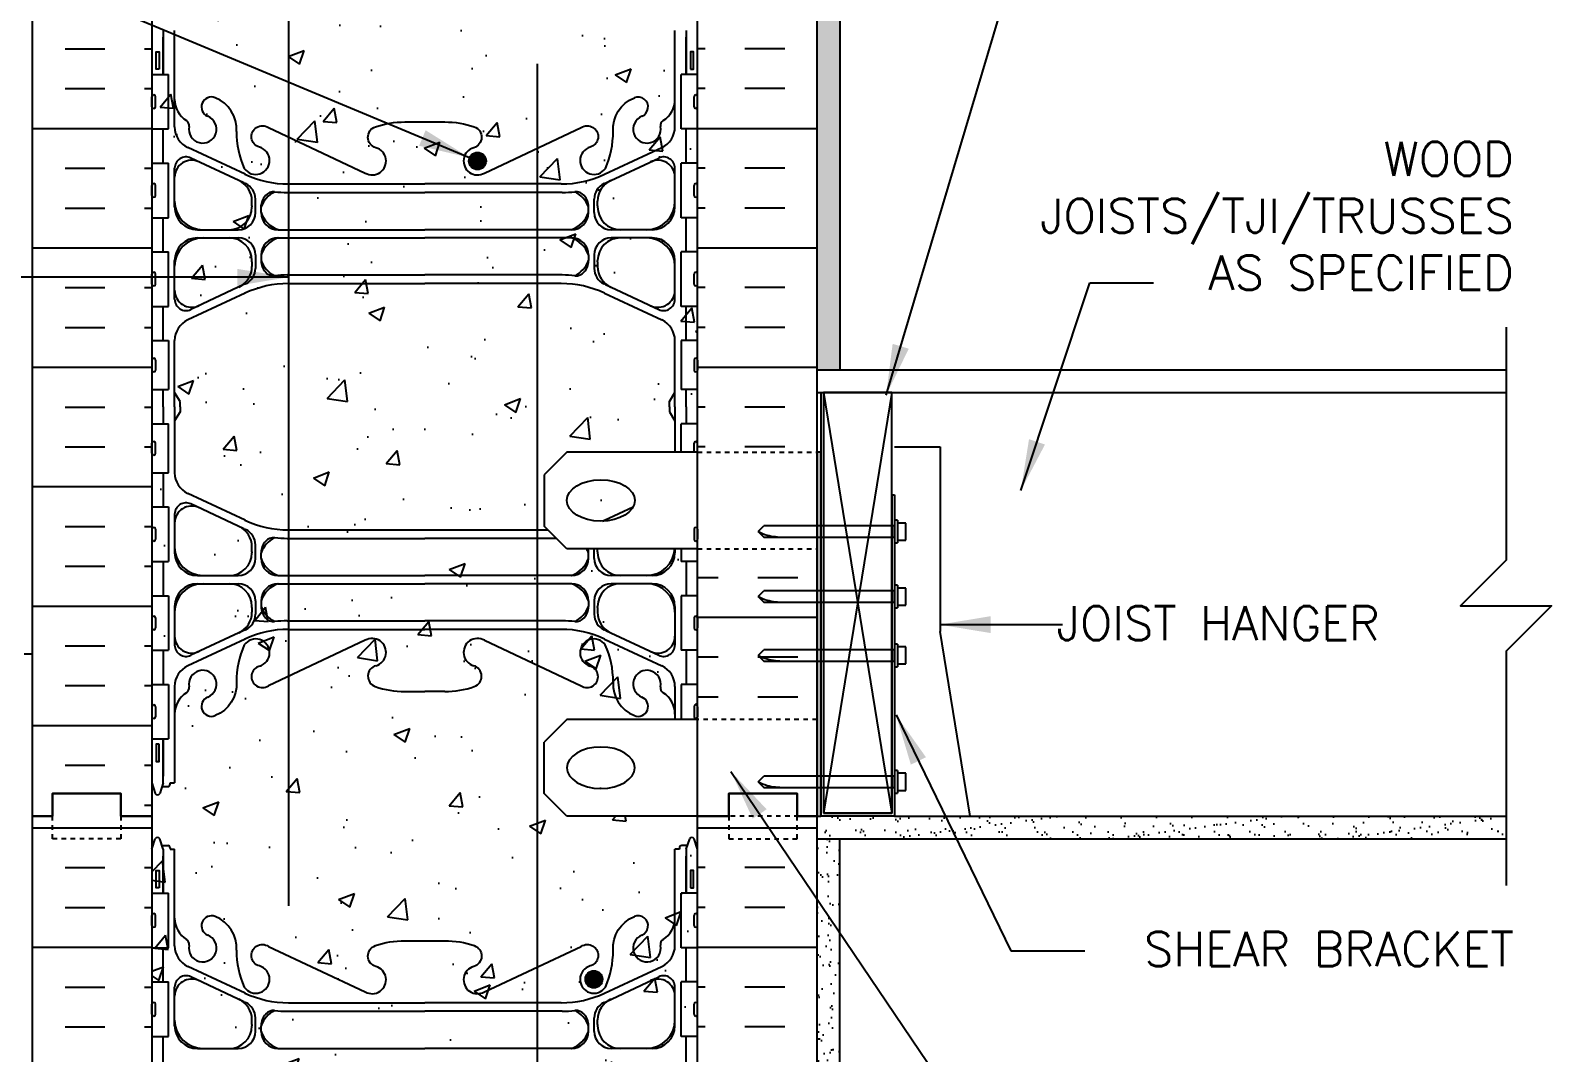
# Model space of a CAD drawing. Header units: inches. Extents: x 111.5 to 165, y -13.5 to 57.8.
# Drawn here: x 131.59 to 165.03, y 15.56 to 38.03 of the extents above; entities that cross this region are included whole.
import ezdxf
from ezdxf.enums import TextEntityAlignment as Align

# ---------------------------------------------------------------- set-up
doc = ezdxf.new("R2010")
doc.units = ezdxf.units.IN
doc.header["$LTSCALE"] = 0.5
doc.header["$MEASUREMENT"] = 0
doc.linetypes.add('DASHED2', pattern=[0.375, 0.25, -0.125])
doc.linetypes.add('HIDDEN2', pattern=[0.1875, 0.125, -0.0625])
for name, color, linetype in [('HATCH', 12, 'Continuous'), ('line25', 2, 'Continuous'), ('LINE3', 3, 'Continuous'), ('LINE50', 5, 'Continuous'), ('LINE9', 9, 'Continuous'), ('TEXT', 4, 'Continuous'), ('Web_Edge', 9, 'Continuous')]:
    doc.layers.add(name, color=color, linetype=linetype)
doc.styles.add('DIM', font='romans.shx', dxfattribs={"width": 0.7})
doc.styles.add('ROMANS', font='romans.shx', dxfattribs={"height": 1.125})
doc.dimstyles.new('ext_12', dxfattribs={"dimscale": 12, "dimtxt": 0.09375, "dimasz": 0.09375, "dimexe": 0.09375, "dimexo": 0.0625, "dimgap": 0.0625, "dimtad": 1, "dimdec": 1, "dimzin": 3, "dimdsep": 46, "dimlunit": 4, "dimtxsty": 'DIM', "dimcen": 0.09, "dimdle": 0.09375, "dimclrt": 4, "dimadec": 0, "dimazin": 0, "dimtfac": 1, "dimtdec": 1, "dimtmove": 2, "dimatfit": 3, "dimfxl": 0, "dimfrac": 2, "dimtolj": 1, "dimtzin": 0, "dimarcsym": 0})
pattern_1 = [(37.5, (91.58237, 1.50498), (-0.0157483, 0.481706), [0, -0.38, 0, -0.425, 0, -0.40625]), (7.5, (91.5824, 1.505), (0.442444, 0.7055365), [0, -0.205, 0, -0.3425, 0, -0.13125]), (327.5, (91.27487, 1.50498), (0.7785355, 0.0014148), [0, -0.125, 0, -0.45, 0, -0.5875]), (317.5, (91.2749, 1.505), (0.7515317, 0.219419), [0, -0.0625, 0, -0.295, 0, -0.3375])]
pattern_2 = [(50, (28.8764, -7.966), (3.5863, -0.31376), [0.375, -4.125]), (355, (28.8764, -7.966), (-0.69376, 3.76096), [0.3, -3.3]), (100.4514, (29.1752, -7.9922), (2.89255, 3.4472), [0.3187, -3.50571]), (46.184, (28.8764, -6.966), (5.3362, -0.8276), [0.5625, -6.1875]), (96.6356, (29.321, -7.035), (4.67331, 4.8706), [0.47805, -5.25856]), (351.184, (28.8764, -6.966), (4.6733, 4.8706), [0.45, -4.95]), (21, (29.3764, -7.216), (2.984535, -2.013094), [0.375, -4.125]), (326, (29.3764, -7.216), (1.21658, 3.62575), [0.3, -3.3]), (71.4514, (29.625, -7.3838), (4.20111, 1.61265), [0.3187, -3.50571]), (37.5, (28.8764, -7.966), (0.060799, 1.664469), [0, -3.26, 0, -3.35, 0, -3.3125]), (7.5, (28.8764, -7.966), (1.315348, 1.972059), [0, -1.91, 0, -3.185, 0, -1.2625]), (327.5, (27.7614, -7.966), (2.669112, -0.112774), [0, -1.25, 0, -3.9, 0, -5.175]), (317.5, (27.2614, -7.966), (2.91593, 0.500525), [0, -1.625, 0, -2.59, 0, -3.675])]

msp = doc.modelspace()

# ---------------------------------------------------------------- hatches: boundary and pattern name
at = {"layer": 'HATCH'}
h = msp.add_hatch(dxfattribs=at)
h.set_pattern_fill('AR-SAND', color=256, scale=0.25, style=0)
h.set_pattern_definition(pattern_1)
h.paths.add_polyline_path([(149.383, 56.759), (148.883, 56.759), (148.883, 38.759), (148.883, 30.572), (149.383, 30.572)])
h = msp.add_hatch(dxfattribs=at)
h.set_pattern_fill('AR-CONC', color=256, scale=0.5, style=0)
h.paths.add_polyline_path([(146.258, 48.792, 0.272614), (146.193, 48.763, 0.520567), (146.015, 48.763, 0.520567), (145.868, 48.763, 0.520567), (145.716, 48.763, 0.520567), (145.558, 48.763, 0.520567), (145.459, 48.763, 0.520567), (145.28, 48.763, 0.520567), (145.06, 48.763, 0.520567), (144.866, 48.763, 0.520567), (144.661, 48.763, 0.520567), (144.562, 48.805, 0.520567), (144.431, 48.805, 0.520567), (144.341, 48.805, 0.520567), (144.258, 48.805, 0.520567), (144.175, 48.805, 0.520567), (144.086, 48.805, 0.520567), (143.955, 48.805, 0.520567), (143.855, 48.763, 0.520567), (143.651, 48.763, 0.520567), (143.457, 48.763, 0.520567), (143.236, 48.763, 0.520567), (143.058, 48.763, 0.520567), (142.958, 48.763, 0.520567), (142.801, 48.763, 0.520567), (142.649, 48.763, 0.520567), (142.502, 48.763, 0.520567), (142.323, 48.763, 0.272614), (142.258, 48.792, 0.272614), (142.193, 48.763, 0.520567), (142.015, 48.763, 0.520567), (141.868, 48.763, 0.520567), (141.716, 48.763, 0.520567), (141.558, 48.763, 0.520567), (141.459, 48.763, 0.520567), (141.28, 48.763, 0.520567), (141.06, 48.763, 0.520567), (140.866, 48.763, 0.520567), (140.661, 48.763, 0.520567), (140.562, 48.805, 0.520567), (140.431, 48.805, 0.520567), (140.341, 48.805, 0.520567), (140.258, 48.805, 0.520567), (140.175, 48.805, 0.520567), (140.086, 48.805, 0.520567), (139.955, 48.805, 0.520567), (139.855, 48.763, 0.520567), (139.651, 48.763, 0.520567), (139.457, 48.763, 0.520567), (139.236, 48.763, 0.520567), (139.058, 48.763, 0.520567), (138.958, 48.763, 0.520567), (138.801, 48.763, 0.520567), (138.649, 48.763, 0.520567), (138.502, 48.763, 0.520567), (138.323, 48.763, 0.520567), (138.208, 48.763, 0.520567), (138.119, 48.763, 0.520567), (137.998, 48.763, 0.520567), (137.883, 48.763, 0.520567), (137.778, 48.763, 0.520567), (137.472, 48.763, 0.520567), (137.361, 48.763, 0.520567), (137.115, 48.763, 0.520567), (136.915, 48.763, 0.520567), (136.706, 48.763, 0.520567), (136.427, 48.763, 0.520567), (136.239, 48.763, 0.520567), (136.144, 48.763, 0.520567), (135.919, 48.763, 0.520567), (135.798, 48.763, 0.520567), (135.588, 48.763, 0.520567), (135.378, 48.763, 0.520567), (135.252, 48.763, 0.520567), (135.126, 48.763, 0.520567), (134.917, 48.763, 0.520567), (134.812, 48.763, 0.520567), (134.628, 48.763, 0.520567), (134.507, 48.763, 0.614842), (134.258, 48.727), (134.258, 38.759), (134.258, 20.759), (134.258, 2.759), (139.461, 2.759), (140.461, 3.759), (140.461, 2.759), (140.461, 1.759), (141.461, 2.759), (146.258, 2.759), (146.258, 15.134), (146.258, 20.759), (143.383, 20.759), (142.883, 21.259), (142.883, 22.384), (143.383, 22.884), (146.258, 22.884), (146.258, 26.634), (143.383, 26.634), (142.883, 27.134), (142.883, 28.259), (143.383, 28.759), (146.258, 28.759), (146.258, 38.759)])
h = msp.add_hatch(dxfattribs=at)
h.set_pattern_fill('INSUL', color=256, scale=7, style=0)
h.set_pattern_definition([(0, (-2791.9032, -376.2504), (0, 2.625), []), (0, (-2791.9032, -375.3754), (0, 2.625), [0.875, -0.875]), (0, (-2791.9032, -374.5004), (0, 2.625), [0.875, -0.875])])
h.paths.add_polyline_path([(131.633, 20.759), (132.071, 20.759), (132.071, 21.259), (133.571, 21.259), (133.571, 20.759), (134.258, 20.759), (134.258, 38.759), (133.571, 38.759), (133.571, 39.259), (132.071, 39.259), (132.071, 38.759), (131.633, 38.759)])
h = msp.add_hatch(dxfattribs=at)
h.set_pattern_fill('INSUL', color=256, scale=7, style=0)
h.set_pattern_definition([(180, (3072.42, -376.2504), (0, 2.625), []), (180, (3072.42, -375.3754), (0, 2.625), [0.875, -0.875]), (180, (3072.42, -374.5004), (0, 2.625), [0.875, -0.875])])
h.paths.add_polyline_path([(146.258, 28.759), (148.883, 28.759), (148.883, 38.759), (148.446, 38.759), (148.446, 39.259), (146.946, 39.259), (146.946, 38.759), (146.258, 38.759)])
h = msp.add_hatch(dxfattribs=at)
h.set_pattern_fill('AR-CONC', color=256, scale=0.5, style=0)
h.set_pattern_definition(pattern_2)
edge = h.paths.add_edge_path(flags=17)
edge.add_ellipse((144.129, 27.697), major_axis=(-0.746, 0), ratio=0.610344, start_angle=0, end_angle=360)
h = msp.add_hatch(dxfattribs=at)
h.set_pattern_fill('INSUL', color=256, scale=7, style=0)
h.set_pattern_definition([(0, (91.5824, 1.505), (0, 2.625), []), (0, (91.5824, 2.38), (0, 2.625), [0.875, -0.875]), (0, (91.5824, 3.255), (0, 2.625), [0.875, -0.875])])
h.paths.add_polyline_path([(148.883, 26.634), (146.258, 26.634), (146.258, 22.884), (148.883, 22.884)])
h = msp.add_hatch(dxfattribs=at)
h.set_pattern_fill('AR-CONC', color=256, scale=0.5, style=0)
h.set_pattern_definition(pattern_2)
edge = h.paths.add_edge_path(flags=17)
edge.add_ellipse((144.129, 21.822), major_axis=(-0.746, 0), ratio=0.610344, start_angle=0, end_angle=360, ccw=False)
h = msp.add_hatch(dxfattribs=at)
h.set_pattern_fill('INSUL', color=256, scale=7, style=0)
h.set_pattern_definition([(0, (-2791.9032, -394.2504), (0, 2.625), []), (0, (-2791.9032, -393.3754), (0, 2.625), [0.875, -0.875]), (0, (-2791.9032, -392.5004), (0, 2.625), [0.875, -0.875])])
h.paths.add_polyline_path([(131.633, 2.759), (132.071, 2.759), (132.071, 3.259), (133.571, 3.259), (133.571, 2.759), (134.258, 2.759), (134.258, 20.759), (133.571, 20.759), (133.571, 21.259), (132.071, 21.259), (132.071, 20.759), (131.633, 20.759)])
h = msp.add_hatch(dxfattribs=at)
h.set_pattern_fill('INSUL', color=256, scale=7, style=0)
h.set_pattern_definition([(180, (3072.42, -394.2504), (0, 2.625), []), (180, (3072.42, -393.3754), (0, 2.625), [0.875, -0.875]), (180, (3072.42, -392.5004), (0, 2.625), [0.875, -0.875])])
h.paths.add_polyline_path([(148.883, 2.759), (148.446, 2.759), (148.446, 3.259), (146.946, 3.259), (146.946, 2.759), (146.258, 2.759), (146.258, 20.759), (146.946, 20.759), (146.946, 21.259), (148.446, 21.259), (148.446, 20.759), (148.883, 20.759)])
h = msp.add_hatch(dxfattribs=at)
h.set_pattern_fill('AR-SAND', color=256, scale=0.25, style=0)
h.set_pattern_definition(pattern_1)
h.paths.add_polyline_path([(164.034, 20.259), (164.034, 20.759), (150.588, 20.759), (148.963, 20.759), (148.883, 20.759), (148.883, 20.259)])
h = msp.add_hatch(dxfattribs=at)
h.set_pattern_fill('AR-SAND', color=256, scale=0.25, style=0)
h.set_pattern_definition(pattern_1)
h.paths.add_polyline_path([(149.383, 20.259), (148.883, 20.259), (148.883, 2.759), (149.383, 2.759)])
at = {"layer": 'LINE3'}
for points in [[(141.229, 35.16, 1), (141.604, 35.16, 1)], [(143.789, 17.171, 1), (144.164, 17.171, 1)]]:
    msp.add_hatch(color=256, dxfattribs=at).paths.add_polyline_path(points)

# ---------------------------------------------------------------- linework, layer by layer
at = {"layer": 'HATCH'}
for p, q in [((149.026, 30.072), (150.526, 20.822)), ((150.526, 30.072), (149.026, 20.822))]:
    msp.add_line(p, q, dxfattribs=at)
at = {"layer": 'line25'}
for p, q in [((134.258, 38.759), (134.258, 20.759)), ((146.258, 15.134), (146.258, 38.759)), ((134.258, 37.064), (134.623, 37.064)), ((134.623, 35.864), (134.623, 37.064)), ((146.258, 37.064), (145.893, 37.064)), ((145.893, 35.864), (145.893, 37.064)), ((134.258, 36.354), (134.258, 36.574)), ((134.258, 36.519), (134.258, 36.519)), ((134.298, 36.614), (134.298, 36.614)), ((134.338, 36.354), (134.338, 36.574)), ((146.178, 36.354), (146.178, 36.574)), ((146.218, 36.614), (146.218, 36.614)), ((146.258, 36.354), (146.258, 36.574)), ((146.258, 36.519), (146.258, 36.519)), ((134.258, 36.409), (134.258, 36.409)), ((134.298, 36.314), (134.298, 36.314)), ((146.218, 36.314), (146.218, 36.314)), ((146.258, 36.409), (146.258, 36.409)), ((134.258, 35.864), (134.623, 35.864)), ((146.258, 35.864), (145.893, 35.864)), ((134.258, 35.114), (134.623, 35.114)), ((134.623, 33.914), (134.623, 35.114)), ((146.258, 35.114), (145.893, 35.114)), ((145.893, 33.914), (145.893, 35.114)), ((134.258, 34.404), (134.258, 34.624)), ((134.258, 34.569), (134.258, 34.569)), ((134.258, 34.459), (134.258, 34.459)), ((134.298, 34.664), (134.298, 34.664)), ((134.338, 34.404), (134.338, 34.624)), ((146.178, 34.404), (146.178, 34.624)), ((146.218, 34.664), (146.218, 34.664)), ((146.258, 34.404), (146.258, 34.624)), ((146.258, 34.569), (146.258, 34.569)), ((146.258, 34.459), (146.258, 34.459)), ((134.298, 34.364), (134.298, 34.364)), ((146.218, 34.364), (146.218, 34.364)), ((134.258, 33.914), (134.623, 33.914)), ((146.258, 33.914), (145.893, 33.914)), ((134.258, 33.164), (134.623, 33.164)), ((134.623, 31.964), (134.623, 33.164)), ((146.258, 33.164), (145.893, 33.164)), ((145.893, 31.964), (145.893, 33.164)), ((134.258, 32.454), (134.258, 32.674)), ((134.258, 32.619), (134.258, 32.619)), ((134.258, 32.509), (134.258, 32.509)), ((134.298, 32.714), (134.298, 32.714)), ((134.338, 32.454), (134.338, 32.674)), ((146.178, 32.454), (146.178, 32.674)), ((146.218, 32.714), (146.218, 32.714)), ((146.258, 32.454), (146.258, 32.674)), ((146.258, 32.619), (146.258, 32.619)), ((146.258, 32.509), (146.258, 32.509)), ((134.298, 32.414), (134.298, 32.414)), ((146.218, 32.414), (146.218, 32.414)), ((134.258, 31.964), (134.623, 31.964)), ((146.258, 31.964), (145.893, 31.964)), ((134.258, 31.214), (134.623, 31.214)), ((134.623, 31.214), (134.623, 30.134)), ((146.258, 31.214), (145.893, 31.214)), ((145.893, 31.214), (145.893, 30.134)), ((134.258, 30.784), (134.258, 30.564)), ((134.298, 30.824), (134.298, 30.824)), ((134.338, 30.784), (134.338, 30.564)), ((146.178, 30.784), (146.178, 30.564)), ((146.218, 30.824), (146.218, 30.824)), ((146.258, 30.784), (146.258, 30.564)), ((134.258, 30.729), (134.258, 30.729)), ((134.258, 30.619), (134.258, 30.619)), ((134.298, 30.524), (134.298, 30.524)), ((146.218, 30.524), (146.218, 30.524)), ((146.258, 30.729), (146.258, 30.729)), ((146.258, 30.619), (146.258, 30.619)), ((134.258, 30.134), (134.623, 30.134)), ((146.258, 30.134), (145.893, 30.134)), ((148.883, 30.072), (164.034, 30.072)), ((134.258, 29.384), (134.623, 29.384)), ((134.623, 28.304), (134.623, 29.384)), ((146.258, 29.384), (145.893, 29.384)), ((145.893, 28.759), (145.893, 29.384)), ((134.258, 28.734), (134.258, 28.954)), ((134.258, 28.899), (134.258, 28.899)), ((134.258, 28.789), (134.258, 28.789)), ((134.298, 28.994), (134.298, 28.994)), ((134.338, 28.734), (134.338, 28.954)), ((146.178, 28.759), (146.178, 28.954)), ((146.218, 28.994), (146.218, 28.994)), ((146.258, 28.734), (146.258, 28.954)), ((146.258, 28.899), (146.258, 28.899)), ((146.258, 28.789), (146.258, 28.789)), ((134.298, 28.694), (134.298, 28.694)), ((134.258, 28.304), (134.623, 28.304)), ((150.526, 27.822), (150.526, 20.822)), ((134.258, 27.554), (134.623, 27.554)), ((134.623, 27.554), (134.623, 26.354)), ((134.298, 27.104), (134.298, 27.104)), ((146.218, 27.104), (146.218, 27.104)), ((134.258, 27.064), (134.258, 26.844)), ((134.258, 27.009), (134.258, 27.009)), ((134.258, 26.899), (134.258, 26.899)), ((134.298, 26.804), (134.298, 26.804)), ((134.338, 27.064), (134.338, 26.844)), ((146.178, 27.064), (146.178, 26.844)), ((146.218, 26.804), (146.218, 26.804)), ((146.258, 27.064), (146.258, 26.844)), ((146.258, 27.009), (146.258, 27.009)), ((146.258, 26.899), (146.258, 26.899)), ((145.893, 26.634), (145.893, 26.354)), ((134.258, 26.354), (134.623, 26.354)), ((146.258, 26.354), (145.893, 26.354)), ((134.258, 25.604), (134.623, 25.604)), ((134.623, 25.604), (134.623, 24.404)), ((146.258, 25.604), (145.893, 25.604)), ((145.893, 25.604), (145.893, 24.404)), ((134.258, 25.114), (134.258, 24.894)), ((134.338, 25.114), (134.338, 24.894)), ((146.178, 25.114), (146.178, 24.894)), ((146.258, 25.114), (146.258, 24.894)), ((134.258, 25.059), (134.258, 25.059)), ((134.258, 24.949), (134.258, 24.949)), ((134.298, 24.854), (134.298, 24.854)), ((146.218, 24.854), (146.218, 24.854)), ((146.258, 25.059), (146.258, 25.059)), ((146.258, 24.949), (146.258, 24.949)), ((134.258, 24.404), (134.623, 24.404)), ((146.258, 24.404), (145.893, 24.404)), ((134.258, 23.654), (134.623, 23.654)), ((134.623, 23.654), (134.623, 22.454)), ((146.258, 23.654), (145.893, 23.654)), ((145.893, 23.654), (145.893, 22.884)), ((134.258, 23.164), (134.258, 22.944)), ((134.258, 23.109), (134.258, 23.109)), ((134.298, 23.204), (134.298, 23.204)), ((134.338, 23.164), (134.338, 22.944)), ((146.178, 23.164), (146.178, 22.944)), ((146.218, 23.204), (146.218, 23.204)), ((146.258, 23.164), (146.258, 22.944)), ((146.258, 23.109), (146.258, 23.109)), ((134.258, 22.999), (134.258, 22.999)), ((134.298, 22.904), (134.298, 22.904)), ((146.218, 22.904), (146.218, 22.904)), ((146.258, 22.999), (146.258, 22.999)), ((134.258, 22.454), (134.623, 22.454)), ((134.258, 20.759), (134.258, 2.759)), ((150.526, 20.822), (149.026, 20.822)), ((150.588, 20.759), (164.034, 20.759)), ((150.588, 20.759), (151.901, 20.759)), ((134.258, 19.064), (134.623, 19.064)), ((134.623, 17.864), (134.623, 19.064)), ((146.258, 19.064), (145.893, 19.064)), ((145.893, 17.864), (145.893, 19.064)), ((134.258, 18.354), (134.258, 18.574)), ((134.258, 18.519), (134.258, 18.519)), ((134.258, 18.409), (134.258, 18.409)), ((134.298, 18.614), (134.298, 18.614)), ((134.338, 18.354), (134.338, 18.574)), ((146.178, 18.354), (146.178, 18.574)), ((146.218, 18.614), (146.218, 18.614)), ((146.258, 18.354), (146.258, 18.574)), ((146.258, 18.519), (146.258, 18.519)), ((146.258, 18.409), (146.258, 18.409)), ((134.298, 18.314), (134.298, 18.314)), ((146.218, 18.314), (146.218, 18.314)), ((134.258, 17.864), (134.623, 17.864)), ((146.258, 17.864), (145.893, 17.864)), ((134.258, 17.114), (134.623, 17.114)), ((134.623, 15.914), (134.623, 17.114)), ((146.258, 17.114), (145.893, 17.114)), ((145.893, 15.914), (145.893, 17.114)), ((134.258, 16.404), (134.258, 16.624)), ((134.258, 16.569), (134.258, 16.569)), ((134.258, 16.459), (134.258, 16.459)), ((134.298, 16.664), (134.298, 16.664)), ((134.338, 16.404), (134.338, 16.624)), ((146.178, 16.404), (146.178, 16.624)), ((146.218, 16.664), (146.218, 16.664)), ((146.258, 16.404), (146.258, 16.624)), ((146.258, 16.569), (146.258, 16.569)), ((146.258, 16.459), (146.258, 16.459)), ((134.298, 16.364), (134.298, 16.364)), ((146.218, 16.364), (146.218, 16.364)), ((134.258, 15.914), (134.623, 15.914)), ((146.258, 15.914), (145.893, 15.914))]:
    msp.add_line(p, q, dxfattribs=at)
at = {"layer": 'line25', "color": 9}
for p, q in [((147.588, 27.013), (147.713, 27.138)), ((150.651, 27.263), (150.588, 27.263)), ((150.588, 27.263), (150.588, 26.763)), ((150.651, 27.263), (150.651, 26.763)), ((150.838, 27.201), (150.651, 27.201)), ((150.838, 26.826), (150.838, 27.201)), ((147.588, 27.013), (147.713, 26.888)), ((150.588, 26.763), (150.651, 26.763)), ((150.651, 26.826), (150.838, 26.826)), ((150.651, 25.834), (150.588, 25.834)), ((150.588, 25.834), (150.588, 25.334)), ((150.651, 25.834), (150.651, 25.334)), ((150.838, 25.772), (150.651, 25.772)), ((150.838, 25.397), (150.838, 25.772)), ((147.588, 25.584), (147.713, 25.709)), ((147.588, 25.584), (147.713, 25.459)), ((150.588, 25.334), (150.651, 25.334)), ((150.651, 25.397), (150.838, 25.397)), ((150.651, 24.54), (150.588, 24.54)), ((150.588, 24.54), (150.588, 24.04)), ((150.651, 24.54), (150.651, 24.04)), ((150.838, 24.478), (150.651, 24.478)), ((150.838, 24.103), (150.838, 24.478)), ((147.588, 24.29), (147.713, 24.415)), ((147.588, 24.29), (147.713, 24.165)), ((150.651, 24.103), (150.838, 24.103)), ((150.588, 24.04), (150.651, 24.04)), ((150.651, 21.762), (150.588, 21.762)), ((150.588, 21.762), (150.588, 21.262)), ((150.651, 21.762), (150.651, 21.262)), ((147.588, 21.512), (147.713, 21.637)), ((147.588, 21.512), (147.713, 21.387)), ((150.838, 21.699), (150.651, 21.699)), ((150.838, 21.324), (150.838, 21.699)), ((150.588, 21.262), (150.651, 21.262)), ((150.651, 21.324), (150.838, 21.324))]:
    msp.add_line(p, q, dxfattribs=at)
at = {"layer": 'line25'}
msp.add_lwpolyline([(149.026, 20.822), (150.526, 20.822), (150.526, 30.072), (149.026, 30.072)], close=True, dxfattribs=at)
at = {"layer": 'line25', "color": 9}
for points in [[(147.713, 26.888), (150.588, 26.888), (150.588, 27.138), (147.713, 27.138)], [(147.713, 25.459), (150.588, 25.459), (150.588, 25.709), (147.713, 25.709)], [(147.713, 24.165), (150.588, 24.165), (150.588, 24.415), (147.713, 24.415)], [(147.713, 21.387), (150.588, 21.387), (150.588, 21.637), (147.713, 21.637)]]:
    msp.add_lwpolyline(points, dxfattribs=at)
at = {"layer": 'line25'}
for centre, start, end in [((134.298, 36.574), 90, 180), ((134.298, 36.574), 360, 90), ((146.218, 36.574), 90, 180), ((146.218, 36.574), 0, 90), ((134.298, 36.354), 180, 270), ((134.298, 36.354), 270, 0), ((146.218, 36.354), 180, 270), ((146.218, 36.354), 270, 0), ((134.298, 34.624), 90, 180), ((134.298, 34.624), 360, 90), ((146.218, 34.624), 90, 180), ((146.218, 34.624), 0, 90), ((134.298, 34.404), 180, 270), ((134.298, 34.404), 270, 0), ((146.218, 34.404), 180, 270), ((146.218, 34.404), 270, 0), ((134.298, 32.674), 90, 180), ((134.298, 32.454), 180, 270), ((134.298, 32.674), 360, 90), ((134.298, 32.454), 270, 0), ((146.218, 32.674), 90, 180), ((146.218, 32.454), 180, 270), ((146.218, 32.674), 0, 90), ((146.218, 32.454), 270, 0), ((134.298, 30.784), 90, 180), ((134.298, 30.784), 0, 90), ((146.218, 30.784), 90, 180), ((146.218, 30.784), 360, 90), ((134.298, 30.564), 180, 270), ((134.298, 30.564), 270, 0), ((146.218, 30.564), 180, 270), ((146.218, 30.564), 270, 0), ((134.298, 28.954), 90, 180), ((134.298, 28.954), 360, 90), ((146.218, 28.954), 90, 180), ((146.218, 28.954), 0, 90), ((134.298, 28.734), 180, 270), ((134.298, 28.734), 270, 0), ((134.298, 27.064), 90, 180), ((134.298, 27.064), 0, 90), ((146.218, 27.064), 90, 180), ((146.218, 27.064), 360, 90), ((134.298, 26.844), 180, 270), ((134.298, 26.844), 270, 0), ((146.218, 26.844), 180, 270), ((146.218, 26.844), 270, 0), ((134.298, 25.114), 90, 180), ((134.298, 25.114), 0, 90), ((146.218, 25.114), 90, 180), ((146.218, 25.114), 360, 90), ((134.298, 24.894), 180, 270), ((134.298, 24.894), 270, 0), ((146.218, 24.894), 180, 270), ((146.218, 24.894), 270, 0), ((134.298, 23.164), 90, 180), ((134.298, 23.164), 0, 90), ((146.218, 23.164), 90, 180), ((146.218, 23.164), 360, 90), ((134.298, 22.944), 180, 270), ((134.298, 22.944), 270, 0), ((146.218, 22.944), 180, 270), ((146.218, 22.944), 270, 0), ((134.298, 18.574), 90, 180), ((134.298, 18.574), 360, 90), ((146.218, 18.574), 90, 180), ((146.218, 18.574), 0, 90), ((134.298, 18.354), 180, 270), ((134.298, 18.354), 270, 0), ((146.218, 18.354), 180, 270), ((146.218, 18.354), 270, 0), ((134.298, 16.624), 90, 180), ((134.298, 16.404), 180, 270), ((134.298, 16.624), 360, 90), ((134.298, 16.404), 270, 0), ((146.218, 16.624), 90, 180), ((146.218, 16.404), 180, 270), ((146.218, 16.624), 0, 90), ((146.218, 16.404), 270, 0)]:
    msp.add_arc(centre, 0.04, start, end, dxfattribs=at)
at = {"layer": 'line25', "color": 9}
for points in [[(147.588, 27.013), (147.787, 26.936), (148.157, 26.888)], [(147.588, 25.584), (147.787, 25.507), (148.157, 25.459)], [(147.588, 24.29), (147.787, 24.213), (148.157, 24.165)], [(147.588, 21.512), (147.787, 21.434), (148.157, 21.387)]]:
    msp.add_spline(points, degree=3, dxfattribs=at)
at = {"layer": 'LINE3'}
for p, q in [((137.258, 53.759), (137.258, 18.789)), ((142.73, 37.296), (142.73, 2.759))]:
    msp.add_line(p, q, dxfattribs=at)
for centre in [(141.416, 35.16), (143.977, 17.171)]:
    msp.add_circle(centre, 0.188, dxfattribs=at)
at = {"layer": 'LINE50'}
for p, q in [((131.633, 20.759), (131.633, 38.759)), ((148.883, 20.759), (148.883, 38.759)), ((131.633, 2.759), (131.633, 20.759)), ((148.883, 2.759), (148.883, 20.759))]:
    msp.add_line(p, q, dxfattribs=at)
for points in [[(134.258, 20.759), (133.571, 20.759), (133.571, 21.259), (132.071, 21.259), (132.071, 20.759), (131.633, 20.759)], [(131.633, 20.759), (132.071, 20.759), (132.071, 21.259), (133.571, 21.259), (133.571, 20.759), (134.258, 20.759)], [(146.258, 20.759), (146.946, 20.759), (146.946, 21.259), (148.446, 21.259), (148.446, 20.759), (148.883, 20.759)], [(148.883, 20.759), (148.446, 20.759), (148.446, 21.259), (146.946, 21.259), (146.946, 20.759), (146.258, 20.759)]]:
    msp.add_lwpolyline(points, dxfattribs=at)
at = {"layer": 'LINE9'}
for p, q in [((149.383, 56.759), (149.383, 30.572)), ((148.883, 30.572), (164.034, 30.572)), ((148.963, 30.072), (148.963, 20.759)), ((150.588, 28.878), (151.588, 28.878)), ((151.588, 28.878), (151.588, 24.818)), ((143.383, 28.759), (142.883, 28.259)), ((146.258, 28.759), (143.383, 28.759)), ((150.526, 27.822), (150.588, 27.822)), ((150.588, 27.822), (150.588, 20.759)), ((143.383, 26.634), (142.883, 27.134)), ((146.258, 26.634), (143.383, 26.634)), ((152.247, 20.759), (151.588, 24.818)), ((131.633, 24.318), (131.446, 24.318)), ((143.383, 22.884), (142.883, 22.384)), ((146.258, 22.884), (143.383, 22.884)), ((143.383, 20.759), (142.883, 21.259)), ((146.258, 20.759), (143.383, 20.759)), ((150.588, 20.759), (148.963, 20.759)), ((148.883, 20.259), (164.034, 20.259)), ((149.383, 2.759), (149.383, 20.259))]:
    msp.add_line(p, q, dxfattribs=at)
at = {"layer": 'LINE9', "linetype": 'HIDDEN2'}
for p, q in [((146.258, 28.759), (148.883, 28.759)), ((146.258, 26.634), (148.883, 26.634)), ((148.883, 22.884), (146.258, 22.884)), ((148.883, 20.759), (146.258, 20.759))]:
    msp.add_line(p, q, dxfattribs=at)
at = {"layer": 'LINE9'}
for points in [[(164.034, 31.509), (164.034, 29.142)], [(164.034, 29.142), (164.034, 26.384), (163.034, 25.384), (165.034, 25.384), (164.034, 24.384), (164.034, 19.233)], [(142.883, 28.259), (142.883, 27.134)], [(142.883, 21.259), (142.883, 22.384)]]:
    msp.add_lwpolyline(points, dxfattribs=at)
msp.add_lwpolyline([(148.883, 20.759), (148.963, 20.759), (148.963, 28.759), (148.883, 28.759)], close=True, dxfattribs=at)
at = {"layer": 'LINE9', "linetype": 'DASHED2', "ltscale": 0.15}
for points in [[(133.571, 20.759), (133.571, 20.759), (133.571, 20.259), (132.071, 20.259), (132.071, 20.759), (132.071, 20.759)], [(146.946, 20.759), (146.946, 20.759), (146.946, 20.259), (148.446, 20.259), (148.446, 20.759), (148.446, 20.759)]]:
    msp.add_lwpolyline(points, dxfattribs=at)
at = {"layer": 'LINE9'}
msp.add_ellipse((144.129, 27.697), major_axis=(-0.746, 0), ratio=0.610344, dxfattribs=at)
at = {"layer": 'LINE9', "extrusion": (0, 0, -1)}
msp.add_ellipse((144.129, 21.822), major_axis=(-0.746, 0), ratio=0.610344, dxfattribs=at)
at = {"layer": 'Web_Edge'}
for p, q in [((134.508, 38.03), (134.508, 37.064)), ((134.758, 35.908), (134.758, 38.03)), ((145.758, 35.908), (145.758, 38.03)), ((146.008, 38.03), (146.008, 37.064)), ((136.305, 34.867), (135.046, 35.456)), ((144.212, 34.867), (145.47, 35.456)), ((136.281, 34.679), (135.114, 35.225)), ((144.236, 34.679), (145.402, 35.225)), ((134.758, 34.15), (134.758, 34.999)), ((145.758, 34.15), (145.758, 34.999)), ((137.234, 34.467), (140.258, 34.467)), ((137.258, 34.655), (140.258, 34.655)), ((143.258, 34.655), (140.258, 34.655)), ((143.282, 34.467), (140.258, 34.467)), ((136.458, 34.174), (136.458, 34.278)), ((136.458, 34.174), (136.458, 34.15)), ((136.533, 34.025), (136.533, 34.322)), ((136.658, 34.025), (136.658, 34.151)), ((143.858, 34.025), (143.858, 34.151)), ((143.983, 34.025), (143.983, 34.322)), ((144.058, 34.174), (144.058, 34.278)), ((144.058, 34.174), (144.058, 34.15)), ((135.258, 33.65), (136.158, 33.65)), ((135.258, 33.47), (136.158, 33.47)), ((137.033, 33.65), (140.258, 33.65)), ((137.033, 33.47), (140.258, 33.47)), ((143.483, 33.65), (140.258, 33.65)), ((143.483, 33.47), (140.258, 33.47)), ((145.258, 33.65), (144.358, 33.65)), ((145.258, 33.47), (144.358, 33.47)), ((134.758, 32.122), (134.758, 32.97)), ((136.458, 32.947), (136.458, 32.97)), ((136.458, 32.947), (136.458, 32.843)), ((136.533, 33.095), (136.533, 32.798)), ((136.658, 33.095), (136.658, 32.982)), ((136.658, 33.095), (136.658, 32.97)), ((143.858, 33.095), (143.858, 32.97)), ((143.858, 33.095), (143.858, 32.982)), ((143.983, 33.095), (143.983, 32.798)), ((144.058, 32.947), (144.058, 32.97)), ((144.058, 32.947), (144.058, 32.843)), ((145.758, 32.122), (145.758, 32.97)), ((137.235, 32.654), (140.258, 32.654)), ((137.258, 32.466), (140.258, 32.466)), ((143.282, 32.654), (140.258, 32.654)), ((143.258, 32.466), (140.258, 32.466)), ((136.305, 32.254), (135.046, 31.665)), ((136.281, 32.442), (135.114, 31.896)), ((144.212, 32.254), (145.47, 31.665)), ((144.235, 32.442), (145.402, 31.896)), ((134.758, 29.759), (134.758, 31.212)), ((145.758, 29.759), (145.758, 31.212)), ((134.878, 29.871), (134.758, 30.071)), ((134.878, 29.871), (134.758, 30.071)), ((134.878, 29.759), (134.878, 29.871)), ((134.878, 29.759), (134.878, 29.871)), ((145.638, 29.871), (145.758, 30.071)), ((145.638, 29.871), (145.758, 30.071)), ((145.638, 29.759), (145.638, 29.871)), ((145.638, 29.759), (145.638, 29.871)), ((134.758, 29.759), (134.758, 28.306)), ((134.878, 29.647), (134.758, 29.447)), ((134.878, 29.647), (134.758, 29.447)), ((134.878, 29.759), (134.878, 29.647)), ((134.878, 29.759), (134.878, 29.647)), ((145.638, 29.759), (145.638, 29.647)), ((145.638, 29.759), (145.638, 29.647)), ((145.638, 29.647), (145.758, 29.447)), ((145.638, 29.647), (145.758, 29.447)), ((145.758, 29.759), (145.758, 28.759)), ((136.305, 27.264), (135.046, 27.853)), ((136.281, 27.076), (135.114, 27.623)), ((144.212, 27.264), (144.839, 27.558)), ((134.758, 27.396), (134.758, 26.548)), ((137.234, 26.864), (140.258, 26.864)), ((143.153, 26.864), (140.258, 26.864)), ((136.458, 26.571), (136.458, 26.675)), ((136.458, 26.571), (136.458, 26.548)), ((136.533, 26.423), (136.533, 26.72)), ((136.658, 26.422), (136.658, 26.548)), ((143.858, 26.422), (143.858, 26.548)), ((143.983, 26.423), (143.983, 26.634)), ((144.058, 26.571), (144.058, 26.634)), ((144.058, 26.571), (144.058, 26.548)), ((145.758, 26.634), (145.758, 26.548)), ((135.258, 26.048), (136.158, 26.048)), ((135.258, 25.868), (136.158, 25.868)), ((137.033, 26.047), (140.258, 26.047)), ((137.033, 25.867), (140.258, 25.867)), ((143.483, 26.047), (140.258, 26.047)), ((143.483, 25.867), (140.258, 25.867)), ((145.258, 26.048), (144.358, 26.048)), ((145.258, 25.868), (144.358, 25.868)), ((136.533, 25.493), (136.533, 25.196)), ((136.658, 25.492), (136.658, 25.367)), ((136.658, 25.492), (136.658, 25.379)), ((143.858, 25.492), (143.858, 25.379)), ((143.858, 25.492), (143.858, 25.367)), ((143.983, 25.493), (143.983, 25.196)), ((134.758, 25.368), (134.758, 24.52)), ((136.458, 25.344), (136.458, 25.368)), ((136.458, 25.344), (136.458, 25.24)), ((144.058, 25.344), (144.058, 25.368)), ((144.058, 25.344), (144.058, 25.24)), ((145.758, 25.368), (145.758, 24.52)), ((136.281, 24.839), (135.114, 24.293)), ((137.235, 25.051), (140.258, 25.051)), ((137.258, 24.864), (140.258, 24.864)), ((143.282, 25.051), (140.258, 25.051)), ((143.258, 24.864), (140.258, 24.864)), ((144.236, 24.839), (145.402, 24.293)), ((136.305, 24.652), (135.046, 24.063)), ((138.948, 24.623), (136.821, 23.623)), ((141.569, 24.623), (143.696, 23.623)), ((144.212, 24.652), (145.47, 24.063)), ((134.758, 23.61), (134.758, 21.488)), ((139.819, 23.499), (140.258, 23.499)), ((140.698, 23.499), (140.258, 23.499)), ((145.758, 23.61), (145.758, 22.884)), ((134.508, 21.488), (134.508, 22.454)), ((134.258, 21.488), (134.333, 21.258)), ((134.508, 21.488), (134.433, 21.258)), ((134.482, 21.408), (134.608, 21.408)), ((134.658, 21.488), (134.758, 21.488)), ((134.658, 21.458), (134.658, 21.488)), ((134.658, 21.458), (134.658, 21.458)), ((134.258, 20.03), (134.333, 20.26)), ((134.508, 20.03), (134.433, 20.26)), ((134.482, 20.11), (134.608, 20.11)), ((146.034, 20.11), (145.908, 20.11)), ((146.008, 20.03), (146.083, 20.26)), ((146.258, 20.03), (146.183, 20.26)), ((134.508, 20.03), (134.508, 19.064)), ((134.658, 20.06), (134.658, 20.03)), ((134.658, 20.06), (134.658, 20.06)), ((134.658, 20.03), (134.758, 20.03)), ((134.758, 17.908), (134.758, 20.03)), ((145.758, 17.908), (145.758, 20.03)), ((145.858, 20.03), (145.758, 20.03)), ((145.858, 20.06), (145.858, 20.06)), ((145.858, 20.06), (145.858, 20.03)), ((146.008, 20.03), (146.008, 19.064)), ((136.305, 16.867), (135.046, 17.456)), ((144.212, 16.867), (145.47, 17.456)), ((136.281, 16.679), (135.114, 17.225)), ((144.236, 16.679), (145.402, 17.225)), ((134.758, 16.15), (134.758, 16.999)), ((145.758, 16.15), (145.758, 16.999)), ((137.234, 16.467), (140.258, 16.467)), ((137.258, 16.655), (140.258, 16.655)), ((143.258, 16.655), (140.258, 16.655)), ((143.282, 16.467), (140.258, 16.467)), ((136.458, 16.174), (136.458, 16.278)), ((136.458, 16.174), (136.458, 16.15)), ((136.533, 16.025), (136.533, 16.322)), ((136.658, 16.025), (136.658, 16.151)), ((143.858, 16.025), (143.858, 16.151)), ((143.983, 16.025), (143.983, 16.322)), ((144.058, 16.174), (144.058, 16.278)), ((144.058, 16.174), (144.058, 16.15)), ((135.258, 15.65), (136.158, 15.65)), ((137.033, 15.65), (140.258, 15.65)), ((143.483, 15.65), (140.258, 15.65)), ((145.258, 15.65), (144.358, 15.65))]:
    msp.add_line(p, q, dxfattribs=at)
for points in [[(134.508, 37.064), (134.508, 37.88)], [(146.008, 37.064), (146.008, 37.88)], [(134.508, 35.114), (134.508, 35.864)], [(146.008, 35.114), (146.008, 35.864)], [(134.508, 33.164), (134.508, 33.914)], [(146.008, 33.164), (146.008, 33.914)], [(134.508, 31.214), (134.508, 31.964)], [(146.008, 31.214), (146.008, 31.964)], [(134.508, 29.759), (134.508, 30.134)], [(146.008, 29.759), (146.008, 30.134)], [(134.508, 29.759), (134.508, 29.384)], [(146.008, 29.759), (146.008, 29.384)], [(134.508, 28.304), (134.508, 27.554)], [(137.258, 27.052), (140.258, 27.052), (142.965, 27.052)], [(134.508, 26.354), (134.508, 25.604)], [(146.008, 26.354), (146.008, 25.604)], [(134.508, 24.404), (134.508, 23.654)], [(146.008, 24.404), (146.008, 23.654)], [(134.508, 22.454), (134.508, 21.638)], [(134.508, 19.064), (134.508, 19.88)], [(146.008, 19.064), (146.008, 19.88)], [(134.508, 17.114), (134.508, 17.864)], [(146.008, 17.114), (146.008, 17.864)], [(134.508, 15.164), (134.508, 15.914)], [(146.008, 15.164), (146.008, 15.914)]]:
    msp.add_lwpolyline(points, dxfattribs=at)
for points in [[(134.418, 37.18), (134.348, 37.18), (134.348, 37.56), (134.418, 37.56)], [(146.098, 37.18), (146.168, 37.18), (146.168, 37.56), (146.098, 37.56)], [(134.418, 22.338), (134.348, 22.338), (134.348, 21.958), (134.418, 21.958)], [(134.418, 19.18), (134.348, 19.18), (134.348, 19.56), (134.418, 19.56)], [(146.098, 19.18), (146.168, 19.18), (146.168, 19.56), (146.098, 19.56)]]:
    msp.add_lwpolyline(points, close=True, dxfattribs=at)
for points in [[(136.117, 35.809, 0.325312), (135.65, 36.551)], [(144.4, 35.809, -0.325312), (144.867, 36.551)], [(136.117, 35.809, 0.10488), (136.289, 34.997, 1.422913), (136.623, 35.464, -1.171105), (136.821, 35.895), (138.948, 34.895, 1.133028), (139.183, 35.453, -0.735593), (139.171, 35.911, -0.082755), (139.819, 36.019), (140.258, 36.019), (140.698, 36.019, -0.082755), (141.346, 35.911, -0.735593), (141.333, 35.453, 1.133028), (141.569, 34.895), (143.696, 35.895, -1.171105), (143.894, 35.464, 1.422913), (144.228, 34.997, 0.10488), (144.4, 35.809)], [(136.117, 23.709, -0.325312), (135.65, 22.967)], [(144.4, 23.709, 0.325312), (144.867, 22.967)], [(136.117, 17.809, 0.325312), (135.65, 18.551)], [(144.4, 17.809, -0.325312), (144.867, 18.551)], [(136.117, 17.809, 0.10488), (136.289, 16.997, 1.422913), (136.623, 17.464, -1.171105), (136.821, 17.895), (138.948, 16.895, 1.133028), (139.183, 17.453, -0.735593), (139.171, 17.911, -0.082755), (139.819, 18.019), (140.258, 18.019), (140.698, 18.019, -0.082755), (141.346, 17.911, -0.735593), (141.333, 17.453, 1.133028), (141.569, 16.895), (143.696, 17.895, -1.171105), (143.894, 17.464, 1.422913), (144.228, 16.997, 0.10488), (144.4, 17.809)]]:
    msp.add_lwpolyline(points, format="xyb", dxfattribs=at)
for centre, radius, start, end in [((135.308, 36.515), 0.55, 180, 238.0732), ((135.568, 36.347), 0.22, 68.1963, 248.1963), ((144.948, 36.347), 0.22, 291.8037, 111.8037), ((145.208, 36.515), 0.55, 301.9268, 0), ((135.373, 35.859), 0.305, 168.9056, 68.1963), ((145.143, 35.859), 0.305, 111.8037, 11.0944), ((135.258, 35.908), 0.5, 180, 244.9204), ((134.951, 35.942), 0.125, 348.9056, 58.0732), ((145.565, 35.942), 0.125, 121.9268, 191.0944), ((145.258, 35.908), 0.5, 295.0796, 0), ((135.008, 34.999), 0.25, 64.9204, 180), ((135.133, 34.802), 0.375, 64.9204, 180), ((145.383, 34.802), 0.375, 0, 115.0796), ((145.508, 34.999), 0.25, 0, 115.0796), ((137.258, 36.905), 2.25, 244.9204, 270), ((143.258, 36.905), 2.25, 270, 295.0796), ((135.958, 34.278), 0.5, 0, 64.9204), ((137.234, 36.717), 2.25, 244.9204, 245.9476), ((136.157, 34.322), 0.376, 0.0514, 64.8081), ((137.241, 33.929), 0.624, 117.0966, 159.0881), ((136.94, 34.235), 0.25, 86.1209, 138.3704), ((137.234, 36.717), 2.25, 262.9228, 270), ((143.282, 36.717), 2.25, 270, 277.0772), ((143.577, 34.235), 0.25, 41.6296, 93.8791), ((143.275, 33.929), 0.624, 20.9119, 62.9034), ((144.36, 34.322), 0.376, 115.1919, 179.9486), ((144.558, 34.278), 0.5, 115.0796, 180), ((143.282, 36.717), 2.25, 294.0524, 295.0796), ((135.383, 34.275), 0.625, 180, 270), ((135.258, 34.15), 0.5, 180, 270), ((135.958, 34.15), 0.5, 270, 0), ((137.035, 34.151), 0.376, 138.3704, 179.9486), ((143.482, 34.151), 0.376, 0.0514, 41.6296), ((144.558, 34.15), 0.5, 180, 270), ((145.133, 34.275), 0.625, 270, 0), ((145.258, 34.15), 0.5, 270, 0), ((136.158, 34.025), 0.375, 270, 0), ((137.24, 34.232), 0.617, 199.5682, 250.4318), ((137.033, 34.025), 0.375, 180, 270), ((143.483, 34.025), 0.375, 270, 0), ((143.277, 34.232), 0.617, 289.5682, 340.4318), ((144.358, 34.025), 0.375, 180, 270), ((135.383, 32.845), 0.625, 90, 180), ((135.258, 32.97), 0.5, 90, 180), ((135.958, 32.97), 0.5, 0, 90), ((136.158, 33.095), 0.375, 360, 90), ((137.24, 32.889), 0.617, 109.6458, 160.4318), ((137.033, 33.095), 0.375, 90, 180), ((143.483, 33.095), 0.375, 360, 90), ((143.277, 32.889), 0.617, 19.5682, 70.3542), ((144.358, 33.095), 0.375, 90, 180), ((144.558, 32.97), 0.5, 90, 180), ((145.133, 32.845), 0.625, 360, 90), ((145.258, 32.97), 0.5, 0, 90), ((135.958, 32.843), 0.5, 295.0796, 360), ((136.157, 32.799), 0.376, 295.187, 359.9509), ((137.241, 33.192), 0.624, 200.9119, 242.8949), ((137.034, 32.97), 0.376, 180.0491, 221.6135), ((143.275, 33.192), 0.624, 297.1051, 339.0881), ((143.482, 32.97), 0.376, 318.3865, 359.9509), ((144.359, 32.799), 0.376, 180.0491, 244.813), ((144.558, 32.843), 0.5, 180, 244.9204), ((137.235, 30.404), 2.25, 114.0752, 115.0796), ((137.258, 30.216), 2.25, 90, 115.0796), ((136.94, 32.886), 0.25, 221.6135, 273.8988), ((137.235, 30.404), 2.25, 90, 97.097), ((143.258, 30.216), 2.25, 64.9204, 90), ((143.282, 30.404), 2.25, 82.903, 90), ((143.577, 32.886), 0.25, 266.1012, 318.3865), ((143.282, 30.404), 2.25, 64.9204, 65.9248), ((135.133, 32.319), 0.375, 180, 295.0796), ((135.008, 32.122), 0.25, 180, 295.0796), ((145.383, 32.319), 0.375, 244.9204, 360), ((145.508, 32.122), 0.25, 244.9204, 0), ((135.258, 31.212), 0.5, 115.0796, 180), ((145.258, 31.212), 0.5, 0, 64.9204), ((135.258, 28.306), 0.5, 180, 244.9204), ((135.008, 27.396), 0.25, 64.9204, 180), ((135.133, 27.2), 0.375, 64.9204, 180), ((135.958, 26.675), 0.5, 0, 64.9204), ((137.258, 29.302), 2.25, 244.9204, 270), ((143.258, 29.302), 2.25, 293.7082, 295.0796), ((137.235, 29.114), 2.25, 244.9204, 245.9248), ((136.157, 26.72), 0.376, 0.0491, 64.813), ((137.241, 26.326), 0.624, 117.0966, 159.0881), ((137.035, 26.548), 0.376, 138.3704, 179.9486), ((136.94, 26.632), 0.25, 86.1209, 138.3704), ((137.234, 29.114), 2.25, 262.9228, 270), ((135.383, 26.673), 0.625, 180, 270), ((135.258, 26.548), 0.5, 180, 270), ((135.958, 26.548), 0.5, 270, 0), ((143.275, 26.326), 0.624, 20.9119, 29.6181), ((143.482, 26.548), 0.376, 0.0514, 13.2213), ((144.558, 26.548), 0.5, 180, 270), ((145.133, 26.673), 0.625, 270, 356.4469), ((145.258, 26.548), 0.5, 270, 360), ((136.158, 26.423), 0.375, 270, 0), ((137.033, 26.422), 0.375, 180, 270), ((137.24, 26.629), 0.617, 199.5682, 250.4318), ((143.277, 26.629), 0.617, 289.5682, 340.4318), ((143.483, 26.422), 0.375, 270, 0), ((144.358, 26.423), 0.375, 180, 270), ((135.258, 25.368), 0.5, 90, 180), ((135.383, 25.243), 0.625, 90, 180), ((135.958, 25.368), 0.5, 0, 90), ((136.158, 25.493), 0.375, 360, 90), ((137.033, 25.492), 0.375, 90, 180), ((137.24, 25.286), 0.617, 109.6458, 160.4318), ((143.483, 25.492), 0.375, 360, 90), ((143.277, 25.286), 0.617, 19.5682, 70.3542), ((144.358, 25.493), 0.375, 90, 180), ((144.558, 25.368), 0.5, 90, 180), ((145.133, 25.243), 0.625, 360, 90), ((145.258, 25.368), 0.5, 360, 90), ((135.958, 25.24), 0.5, 295.0796, 360), ((136.157, 25.196), 0.376, 295.1919, 359.9486), ((137.034, 25.367), 0.376, 180.0491, 221.6135), ((137.241, 25.59), 0.624, 200.9119, 242.8949), ((136.94, 25.283), 0.25, 221.6135, 273.8988), ((143.275, 25.59), 0.624, 297.1051, 339.0881), ((143.577, 25.283), 0.25, 266.1012, 318.3865), ((143.482, 25.367), 0.376, 318.3865, 359.9509), ((144.36, 25.196), 0.376, 180.0514, 244.8081), ((144.558, 25.24), 0.5, 180, 244.9204), ((137.234, 22.801), 2.25, 114.0524, 115.0796), ((137.258, 22.614), 2.25, 90, 115.0796), ((137.235, 22.801), 2.25, 90, 97.097), ((143.258, 22.614), 2.25, 64.9204, 90), ((143.282, 22.801), 2.25, 82.903, 90), ((143.282, 22.801), 2.25, 64.9204, 65.9476), ((135.133, 24.716), 0.375, 180, 295.0796), ((135.008, 24.52), 0.25, 180, 295.0796), ((138.117, 23.709), 2, 156.0362, 179.9854), ((136.54, 24.348), 0.305, 285.7253, 145.3297), ((139.101, 24.359), 0.305, 285.7253, 120), ((141.416, 24.359), 0.305, 60, 254.2747), ((143.977, 24.348), 0.305, 34.6703, 254.2747), ((142.4, 23.709), 2, 0.0146, 23.9638), ((145.383, 24.716), 0.375, 244.9204, 360), ((145.508, 24.52), 0.25, 244.9204, 360), ((135.258, 23.61), 0.5, 115.0796, 180), ((135.373, 23.659), 0.305, 291.8037, 191.0944), ((136.688, 23.823), 0.24, 105.7253, 303.75), ((139.248, 23.834), 0.24, 105.7253, 251.077), ((141.268, 23.834), 0.24, 288.923, 74.2747), ((143.829, 23.823), 0.24, 236.25, 74.2747), ((145.143, 23.659), 0.305, 348.9056, 248.1963), ((145.258, 23.61), 0.5, 360, 64.9204), ((135.308, 23.003), 0.55, 121.9268, 180), ((134.951, 23.576), 0.125, 301.9268, 11.0944), ((139.819, 25.499), 2, 251.077, 270), ((140.698, 25.499), 2, 270, 288.923), ((145.565, 23.576), 0.125, 168.9056, 238.0732), ((145.208, 23.003), 0.55, 360, 58.0732), ((135.568, 23.171), 0.22, 111.8037, 291.8037), ((144.948, 23.171), 0.22, 248.1963, 68.1963), ((134.608, 21.458), 0.05, 270, 0), ((134.383, 21.285), 0.0567, 208.0725, 331.9275), ((134.383, 20.234), 0.0567, 28.0725, 151.9275), ((134.608, 20.06), 0.05, 0, 90), ((145.908, 20.06), 0.05, 90, 180), ((146.133, 20.234), 0.0567, 28.0725, 151.9275), ((135.308, 18.515), 0.55, 180, 238.0732), ((135.568, 18.347), 0.22, 68.1963, 248.1963), ((144.948, 18.347), 0.22, 291.8037, 111.8037), ((145.208, 18.515), 0.55, 301.9268, 0), ((135.373, 17.859), 0.305, 168.9056, 68.1963), ((145.143, 17.859), 0.305, 111.8037, 11.0944), ((135.258, 17.908), 0.5, 180, 244.9204), ((134.951, 17.942), 0.125, 348.9056, 58.0732), ((145.565, 17.942), 0.125, 121.9268, 191.0944), ((145.258, 17.908), 0.5, 295.0796, 0), ((135.008, 16.999), 0.25, 64.9204, 180), ((135.133, 16.802), 0.375, 64.9204, 180), ((145.383, 16.802), 0.375, 0, 115.0796), ((145.508, 16.999), 0.25, 0, 115.0796), ((135.958, 16.278), 0.5, 0, 64.9204), ((137.258, 18.905), 2.25, 244.9204, 270), ((143.258, 18.905), 2.25, 270, 295.0796), ((144.558, 16.278), 0.5, 115.0796, 180), ((137.234, 18.717), 2.25, 244.9204, 245.9476), ((136.157, 16.322), 0.376, 0.0514, 64.8081), ((137.241, 15.929), 0.624, 117.0966, 159.0881), ((137.035, 16.151), 0.376, 138.3704, 179.9486), ((136.94, 16.235), 0.25, 86.1209, 138.3704), ((137.234, 18.717), 2.25, 262.9228, 270), ((143.282, 18.717), 2.25, 270, 277.0772), ((143.577, 16.235), 0.25, 41.6296, 93.8791), ((143.275, 15.929), 0.624, 20.9119, 62.9034), ((143.482, 16.151), 0.376, 0.0514, 41.6296), ((144.36, 16.322), 0.376, 115.1919, 179.9486), ((143.282, 18.717), 2.25, 294.0524, 295.0796), ((135.383, 16.275), 0.625, 180, 270), ((135.258, 16.15), 0.5, 180, 270), ((135.958, 16.15), 0.5, 270, 0), ((144.558, 16.15), 0.5, 180, 270), ((145.133, 16.275), 0.625, 270, 0), ((145.258, 16.15), 0.5, 270, 0), ((136.158, 16.025), 0.375, 270, 0), ((137.24, 16.232), 0.617, 199.5682, 250.4318), ((137.033, 16.025), 0.375, 180, 270), ((143.483, 16.025), 0.375, 270, 0), ((143.277, 16.232), 0.617, 289.5682, 340.4318), ((144.358, 16.025), 0.375, 180, 270)]:
    msp.add_arc(centre, radius, start, end, dxfattribs=at)

# ---------------------------------------------------------------- texts
at = {"layer": 'TEXT', "style": 'ROMANS'}
msp.add_text(' JOIST HANGER', height=0.75, dxfattribs=at).set_placement((153.639, 24.999), align=Align.MIDDLE_LEFT)
at = {"layer": 'TEXT', "char_height": 0.75, "width": 11.43486, "attachment_point": 6, "style": 'ROMANS'}
for s, insert in [('WOOD JOISTS/TJI/TRUSSES AS SPECIFIED', (164.204, 33.956)), ('SHEAR BRACKET', (164.204, 17.837))]:
    msp.add_mtext(s, dxfattribs=dict(at, insert=insert))

# ---------------------------------------------------------------- leaders
at = {"layer": 'TEXT'}
for points, override in [([(141.243, 35.232), (128.84, 40.409), (123.765, 40.409)], {"dimgap": 0.0625, "dimtad": 0}), ([(150.401, 30.009), (153.346, 39.889), (158.48, 39.889)], {"dimtad": 0}), ([(137.258, 32.604), (127.12, 32.604)], {"dimtad": 0}), ([(153.364, 27.918), (154.884, 32.48), (156.282, 32.48)], {"dimtad": 0}), ([(151.573, 24.968), (154.283, 24.968)], {"dimgap": 0.0625, "dimtad": 0}), ([(150.62, 22.983), (153.143, 17.794), (154.771, 17.794)], {"dimgap": 0.0625, "dimtad": 0}), ([(146.991, 21.737), (152.075, 14.221), (154.043, 14.221)], {"dimgap": 0.0625, "dimtad": 0})]:
    msp.add_leader(points, dimstyle='ext_12', override=override, dxfattribs=at)

doc.saveas('drawing.dxf')
